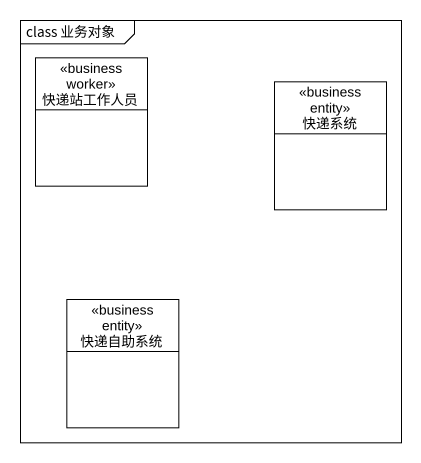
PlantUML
@startuml
mainframe class 业务对象
hide circle
hide empty members
class 快递站工作人员 <<business worker>>
class 快递系统 <<business entity>>
class 快递自助系统 <<business entity>>
@enduml
